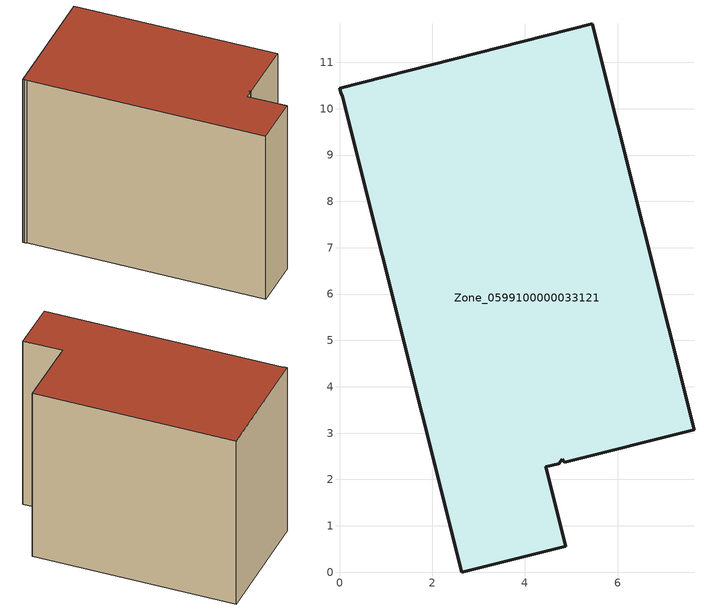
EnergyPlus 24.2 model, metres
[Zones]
Zone_0599100000033121
 floor ground (C_G): 0.06,10.28 0.02,10.35 0,10.44 5.45,11.83 7.65,3.07 4.86,2.37 4.81,2.44 4.73,2.34 4.45,2.27 4.88,0.56 2.64,0 z0
 wall outside (C_F): 2.64,0 4.88,0.56 4.45,2.27 4.73,2.34 4.81,2.44 4.86,2.37 7.65,3.07 5.45,11.83 0,10.44 0.02,10.35 0.06,10.28 2.64,0 z0:8.19
 roof outside (C_R): 0.02,10.35 0.06,10.28 2.64,0 4.88,0.56 4.45,2.27 4.73,2.34 4.81,2.44 4.86,2.37 7.65,3.07 5.45,11.83 0,10.44 z8.19
[BUILDING]
Pand.0599100000033121: North Axis=0; Terrain=City; Loads Convergence Tolerance Value=0.04; Temperature Convergence Tolerance Value=0.4; Solar Distribution=FullExterior; Maximum Number of Warmup Days=25; Minimum Number of Warmup Days=1
[Site:Location]
Rotterdam.The.Hague.AP_ZH_NLD Design_Conditions: Latitude=51.96; Longitude=4.45; Time Zone=1; Elevation=-4.5
[SITE:GROUNDTEMPERATURE:BUILDINGSURFACE]
18, 18, 18, 18, 18, 18, 18, 18, 18, 18, 18, 18
[MATERIAL] Thermal Absorptance=0.9; Solar Absorptance=0.7; Visible Absorptance=0.7
Name | Roughness | Thickness | Conductivity | Density | Specific Heat
G.TC.1975-1991 | MediumSmooth | 0.15 | 0.288461 | 540 | 1210
F.TC.1975-1991 | Rough | 0.3 | 0.230769 | 1920 | 840
R.TC.1975-1991 | MediumRough | 0.2 | 0.153846 | 1500 | 1000
[CONSTRUCTION]
C_G: G.TC.1975-1991
C_F: F.TC.1975-1991
C_R: R.TC.1975-1991
[ZONE]
Zone_0599100000033121: Type=1; Multiplier=1; Ceiling Height=Autocalculate; Volume=Autocalculate; Floor Area=autocalculate; Part of Total Floor Area=Yes
[ZONEINFILTRATION:DESIGNFLOWRATE]
Infil_Zone_0599100000033121: Zone or ZoneList or Space or SpaceList=Zone_0599100000033121; Schedule=AlwaysOn; Design Flow Rate Calculation Method=Flow/Area; Flow Rate per Floor Area=0.003; Constant Term Coefficient=1; Temperature Term Coefficient=0; Velocity Term Coefficient=0; Velocity Squared Term Coefficient=0
[HVACTEMPLATE:ZONE:IDEALLOADSAIRSYSTEM]
Zone_0599100000033121: Maximum Heating Supply Air Temperature=50; Minimum Cooling Supply Air Temperature=13; Maximum Heating Supply Air Humidity Ratio=0.0156; Minimum Cooling Supply Air Humidity Ratio=0.0077; Heating Limit=NoLimit; Cooling Limit=NoLimit; Dehumidification Control Type=ConstantSensibleHeatRatio; Cooling Sensible Heat Ratio=0.7; Dehumidification Setpoint=60; Humidification Control Type=None; Humidification Setpoint=30; Outdoor Air Method=None; Outdoor Air Flow Rate per Person=0.00944; Outdoor Air Flow Rate per Zone Floor Area=0; Outdoor Air Flow Rate per Zone=0; Demand Controlled Ventilation Type=None; Outdoor Air Economizer Type=NoEconomizer; Heat Recovery Type=None; Sensible Heat Recovery Effectiveness=0.7; Latent Heat Recovery Effectiveness=0.65
[ZONECONTROL:THERMOSTAT]
ThermostatControl_Zone_0599100000033121: Zone or ZoneList=Zone_0599100000033121; Control Type Schedule=DualSetpointControlType; Control 1=Thermostat_Zone_0599100000033121; Temperature Difference Between Cutout And Setpoint=0
[THERMOSTATSETPOINT:DUALSETPOINT]
Thermostat_Zone_0599100000033121: Heating Setpoint Temperature Schedule=HeatingSetpoint_Zone_0599100000033121; Cooling Setpoint Temperature Schedule=CoolingSetpoint_Zone_0599100000033121
[SCHEDULE:COMPACT]
HeatingSetpoint_Zone_0599100000033121: Through: 12/31, For: AllDays, Until: 24:00, 21
CoolingSetpoint_Zone_0599100000033121: Through: 12/31, For: AllDays, Until: 24:00, 24
DualSetpointControlType: Through: 12/31, For: AllDays, Until: 24:00, 4
AlwaysOn: Through: 12/31, For: AllDays, Until: 24:00, 1
